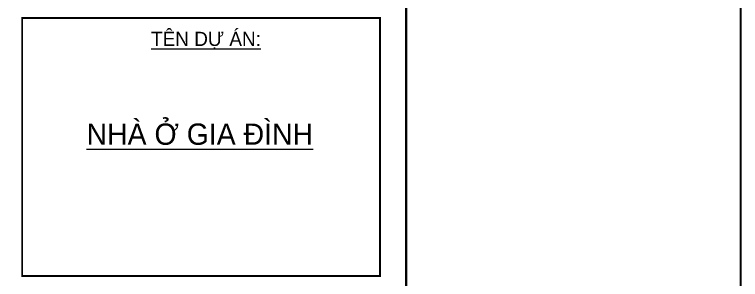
# Model space of a CAD drawing. Extents: x -2098986 to 943, y -1296280 to 73591.
# Drawn here: x -1763858 to -1757772, y -1236238 to -1234018 of the extents above; entities that cross this region are included whole.
import ezdxf

# ---------------------------------------------------------------- set-up
doc = ezdxf.new("R2010")
doc.units = 0
doc.header["$LTSCALE"] = 150
doc.layers.get('Defpoints').update_dxf_attribs({"lineweight": 18})
for name, color, linetype, lineweight in [('05.Text', 253, 'Continuous', 18), ('11.Khung bo', 32, 'Continuous', 50), ('12.Khung', 36, 'Continuous', 25), ('KCVN-THAY', 7, 'Continuous', 25)]:
    doc.layers.add(name, color=color, linetype=linetype, lineweight=lineweight)
doc.layers.add('Tpl_Bound', color=1, linetype='Continuous', plot=False)
doc.styles.add('VnAvantH', font='')
doc.styles.get('VnAvantH').set_extended_font_data('.VnAvantH')

# ---------------------------------------------------------------- blocks, each defined once
blk = doc.blocks.new('*U4')
at = {"layer": 'KCVN-THAY', "color": 140}
blk.add_lwpolyline([(214871.76, 86966.68), (215381.8, 86966.68), (215381.8, 86579.68), (214871.76, 86579.68)], close=True, dxfattribs=at)
blk = doc.blocks.new('100')
at = {"layer": '11.Khung bo', "const_width": 26.7}
blk.add_lwpolyline([(1896213, -940540), (1901213, -940540), (1901213, -936940), (1896213, -936940)], close=True, dxfattribs=at)
blk.add_lwpolyline([(1896213, -940540), (1901213, -940540), (1901213, -936940), (1896213, -936940)], close=True, dxfattribs=at)
blk.add_lwpolyline([(1896213, -940540), (1901213, -940540), (1901213, -936940), (1896213, -936940)], close=True, dxfattribs=at)
at = {"layer": '12.Khung'}
blk.add_lwpolyline([(1901579, -945940), (1901579, -916240), (1859580, -916240), (1859580, -945940)], close=True, dxfattribs=at)
blk.add_lwpolyline([(1901579, -945940), (1901579, -916240), (1859580, -916240), (1859580, -945940)], close=True, dxfattribs=at)
blk.add_lwpolyline([(1901579, -945940), (1901579, -916240), (1859580, -916240), (1859580, -945940)], close=True, dxfattribs=at)
at = {"layer": '05.Text', "style": 'VnAvantH'}
for s, height, p in [('%%Utªn Dù ¸N:', 198, (1898013, -937329)), ('%%Unhµ ë gia ®×nh', 297, (1897112, -938709))]:
    blk.add_text(s, height=height, dxfattribs=at).set_placement(p)

msp = doc.modelspace()

# ---------------------------------------------------------------- linework, layer by layer
at = {"layer": 'Tpl_Bound', "color": 1}
msp.add_lwpolyline([(-1785773.3, -1239447.6), (-1785773.3, -1221627.6), (-1760573.3, -1221627.6), (-1760573.3, -1239447.6)], close=True, dxfattribs=at)

# ---------------------------------------------------------------- block references
at = {"layer": '05.Text', "xscale": 0.6000055114637588, "yscale": 0.6000055114637588, "zscale": 0.6000055114637588}
msp.add_blockref('100', (-2901531.3, -671878.5), dxfattribs=at)
at = {"layer": 'Defpoints', "xscale": 60, "yscale": 60, "zscale": 60}
msp.add_blockref('*U4', (-14680679.7, -6436880), dxfattribs=at)

doc.saveas('drawing.dxf')
